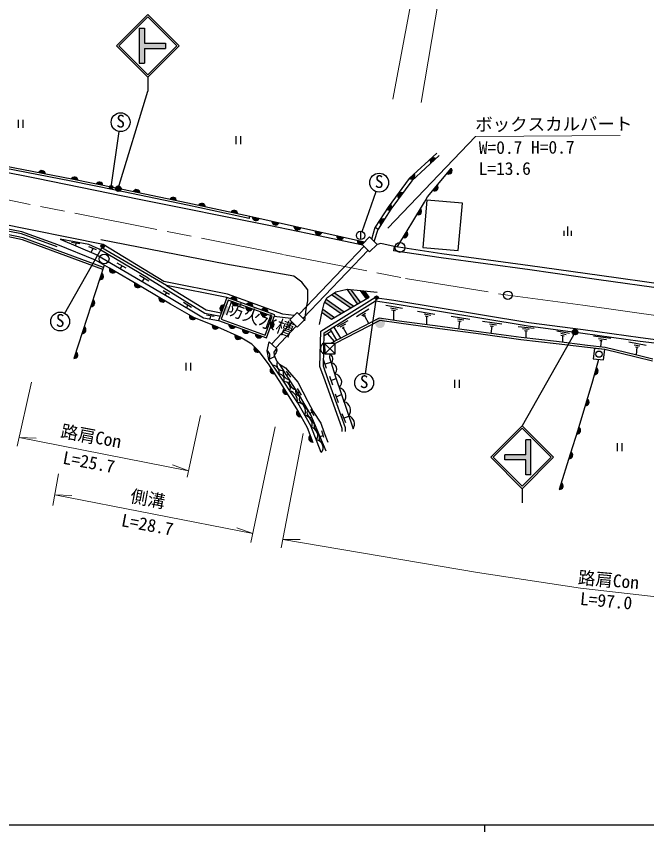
# Model space of a CAD drawing. Units: millimetres, scale not verified. Extents: x 40000 to 680000, y 20000 to 380000.
# Drawn here: x 100960 to 191224, y 204000 to 320729 of the extents above; entities that cross this region are included whole.
import ezdxf
from ezdxf.enums import TextEntityAlignment as Align

# ---------------------------------------------------------------- set-up
doc = ezdxf.new("R2010")
doc.units = ezdxf.units.MM
doc.header["$LTSCALE"] = 1000
doc.linetypes.add('CHAIN', pattern=[18.5, 12, -1.5, 3.5, -1.5])
for name, color, linetype, lineweight in [('M-BGD', 7, 'Continuous', 25), ('M-BGD-EXST', 7, 'Continuous', 25), ('M-BMK', 2, 'CHAIN', 13), ('M-BMK-SRVR', 3, 'Continuous', 25), ('M-STR-HTXT', 7, 'Continuous', 13), ('M-STR-STRC', 7, 'Continuous', 25), ('M-TTL-BAND', 7, 'Continuous', 25)]:
    doc.layers.add(name, color=color, linetype=linetype, lineweight=lineweight)
doc.layers.add('M-BMK-HTXT', color=7, linetype='Continuous')
doc.styles.add('ＭＳ ゴシック', font='')
doc.styles.get('ＭＳ ゴシック').set_extended_font_data('MS Gothic')

msp = doc.modelspace()

# ---------------------------------------------------------------- hatches: boundary and pattern name
at = {"layer": 'M-BGD'}
for points in [[(160311, 299687), (161040, 300359, 0.82183)], [(163254, 298969), (162621, 298206, 0.82183)], [(104146, 298325), (105118, 298135, 0.82183)], [(108833, 297410), (109804, 297216, 0.82183)], [(157961, 298201), (157233, 297530, 0.82183)], [(112373, 296701), (113344, 296506, 0.82183)], [(161250, 296557), (160617, 295794, 0.82183)], [(117693, 295610), (118662, 295406, 0.82183)], [(155727, 294639), (156314, 295437, 0.82183)], [(122923, 294509), (123893, 294305, 0.82183)], [(127065, 293634), (128034, 293428, 0.82183)], [(154542, 293870), (153973, 293058, 0.82183)], [(158837, 293193), (158329, 292342, 0.82183)], [(131685, 292650), (132654, 292444, 0.82183)], [(135742, 291772), (134775, 291988, 0.82183)], [(138531, 291147), (137564, 291364, 0.82183)], [(141684, 290442), (140717, 290658, 0.82183)], [(153142, 290855), (153681, 291687, 0.82183)], [(144713, 289764), (143746, 289980, 0.82183)], [(156852, 289904), (156332, 289060, 0.82183)], [(147815, 289069), (146848, 289286, 0.82183)], [(150738, 288415), (149771, 288632, 0.82183)], [(113188, 283961), (112881, 283019, 0.82183)], [(115176, 284153), (114321, 284654, 0.82183)], [(118757, 282054), (117902, 282555, 0.82183)], [(122271, 279992), (121416, 280494, 0.82183)], [(131631, 280287), (132562, 279948, 0.82183)], [(111941, 280141), (111633, 279199, 0.82183)], [(130489, 279368, 1), (131078, 278098, 1)], [(130364, 278457), (130703, 279388, 0.82183)], [(132759, 279558), (131828, 279896, 0.82183)], [(134736, 278839), (133805, 279177, 0.82183)], [(133903, 279461), (134834, 279122, 0.82183)], [(126635, 277478), (125776, 277971, 0.82183)], [(136870, 278062), (135939, 278401, 0.82183)], [(136041, 278683), (136972, 278344, 0.82183)], [(137617, 277040), (137278, 276109, 0.82183)], [(152747, 277420, 1), (153336, 276150, 1)], [(110678, 276272), (110370, 275330, 0.82183)], [(129914, 276186), (129000, 276570, 0.82183)], [(132342, 276304), (131411, 276643, 0.82183)], [(134265, 275605), (133334, 275943, 0.82183)], [(133155, 274672), (132265, 275108, 0.82183)], [(136134, 274925), (135203, 275264, 0.82183)], [(135768, 272731), (135066, 273430, 0.82183)], [(109513, 272702), (109205, 271760, 0.82183)], [(137970, 269582), (137439, 270419, 0.82183)], [(183979, 270388), (183728, 269430, 0.82183)], [(139797, 266656), (139278, 267500, 0.82183)], [(182713, 265931), (182428, 264982, 0.82183)], [(141740, 263423), (141254, 264287, 0.82183)], [(181502, 261889), (181207, 260943, 0.82183)], [(143424, 259816), (143066, 260740, 0.82183)], [(180379, 258361), (180083, 257416, 0.82183)], [(179004, 253948), (178710, 253001, 0.82183)]]:
    msp.add_hatch(color=256, dxfattribs=at).paths.add_polyline_path(points)
at = {"layer": 'M-BGD-EXST'}
for points in [[(114749, 296115, 0.41421), (114698, 296465, 0.41421), (114348, 296413, 1)], [(113527, 287661, 0.41421), (113475, 288011, 0.41421), (113126, 287959, 1)], [(152745, 280312, 0.41421), (152694, 280662, 0.41421), (152344, 280610, 1)]]:
    msp.add_hatch(color=256, dxfattribs=at).paths.add_polyline_path(points)
at = {"layer": 'M-STR-STRC'}
for points in [[(118552, 319007), (119302, 319007), (119302, 316882), (122302, 316882), (122302, 316132), (119302, 316132), (119302, 314007), (118552, 314007)], [(115227, 296273, 0.41421), (115348, 295721, 0.41421), (115901, 295842, 1)], [(148929, 281589), (148332, 281647), (149837, 279565), (150227, 279794)], [(151092, 280303), (151482, 280533), (150854, 281402), (150256, 281460)], [(147466, 278186), (147895, 278435), (145316, 280233), (145124, 279818)], [(146519, 281162), (146115, 280895), (148849, 278988), (149279, 279238)], [(146082, 277383), (146512, 277632), (144842, 278795), (144813, 278667), (144737, 278320)], [(180633, 275738, 0.41421), (180754, 275186, 0.41421), (181307, 275307, 1)], [(170899, 257973), (173899, 257973), (173899, 260098), (174649, 260098), (174649, 255098), (173899, 255098), (173899, 257223), (170899, 257223)]]:
    msp.add_hatch(color=256, dxfattribs=at).paths.add_polyline_path(points)

# ---------------------------------------------------------------- linework, layer by layer
at = {"layer": 'M-BGD'}
for p, q in [((101248, 305902), (101248, 304784)), ((101915, 305902), (101915, 304784)), ((132395, 303551), (132395, 302433)), ((133062, 303551), (133062, 302433)), ((161166, 301155), (157233, 297530)), ((161505, 300787), (157607, 297195)), ((103835, 297525), (94502, 299336)), ((108837, 297104), (99198, 298985)), ((108895, 297398), (99258, 299279)), ((159858, 294881), (163238, 298950)), ((118529, 294498), (103835, 297525)), ((115175, 295833), (108837, 297104)), ((115235, 296127), (108895, 297398)), ((157233, 297530), (154190, 293393)), ((157607, 297195), (154602, 293109)), ((125449, 293671), (115175, 295833)), ((125511, 293965), (115235, 296127)), ((137104, 290770), (118529, 294498)), ((159746, 294420), (159146, 287646)), ((159388, 294119), (159858, 294881)), ((164826, 293969), (159746, 294420)), ((134315, 291784), (125449, 293671)), ((134377, 292077), (125511, 293965)), ((154190, 293393), (152340, 290536)), ((154602, 293109), (152759, 290265)), ((157596, 291111), (159388, 294119)), ((164226, 287196), (164826, 293969)), ((134315, 291784), (134380, 292076)), ((150814, 288398), (134377, 292077)), ((101692, 289567), (93774, 291109)), ((101771, 289858), (93804, 291409)), ((113405, 288053), (96850, 291379)), ((142651, 289614), (137104, 290770)), ((155492, 287699), (157596, 291111)), ((101841, 288743), (96341, 289875)), ((101924, 289032), (96371, 290175)), ((106808, 287747), (101692, 289567)), ((106908, 288030), (101771, 289858)), ((150593, 287979), (142651, 289614)), ((150252, 289968), (150252, 288768)), ((151855, 288838), (152340, 290536)), ((152224, 288467), (152759, 290265)), ((152340, 290536), (152759, 290265)), ((179401, 289313), (179401, 290010)), ((179934, 289313), (179934, 290641)), ((180467, 289313), (180467, 290010)), ((113353, 284466), (101841, 288743)), ((113446, 284752), (101924, 289032)), ((111322, 288067), (107262, 288826)), ((107262, 288826), (112411, 286651)), ((110057, 288144), (108883, 288341)), ((151556, 289137), (150493, 288079)), ((152615, 288075), (151556, 289137)), ((112318, 285837), (106908, 288030)), ((109470, 288243), (109423, 287913)), ((112808, 287395), (111322, 288067)), ((112459, 287283), (111338, 287728)), ((111899, 287506), (111670, 286964)), ((119830, 283228), (112808, 287395)), ((113197, 287597), (113456, 288023)), ((122460, 282196), (113197, 287597)), ((122101, 282777), (113405, 288053)), ((141450, 278078), (150757, 287815)), ((142014, 277511), (151321, 287248)), ((150493, 288079), (151552, 287016)), ((151552, 287016), (152615, 288075)), ((153153, 288189), (152615, 288075)), ((155078, 287761), (153153, 288189)), ((155078, 287761), (154989, 287167)), ((161815, 286153), (154989, 287167)), ((161900, 286747), (155078, 287761)), ((159146, 287646), (164226, 287196)), ((112411, 286651), (122904, 280476)), ((174468, 284436), (161815, 286153)), ((174551, 285030), (161900, 286747)), ((113561, 285103), (109205, 271760)), ((114321, 284654), (112318, 285837)), ((116683, 284660), (115420, 285381)), ((116051, 285020), (115828, 284641)), ((184464, 283614), (174551, 285030)), ((119041, 281887), (114321, 284654)), ((184380, 283020), (174468, 284436)), ((119924, 282823), (118597, 283614)), ((119261, 283219), (118999, 282774)), ((119830, 283228), (127966, 278219)), ((131197, 280971), (122101, 282777)), ((193943, 281675), (184380, 283020)), ((194015, 282271), (184464, 283614)), ((123047, 279537), (119041, 281887)), ((122908, 280918), (121983, 281433)), ((131100, 280480), (122460, 282196)), ((122460, 282196), (128149, 278693)), ((122446, 281175), (122258, 280857)), ((122904, 280476), (127771, 277548)), ((131100, 280480), (129904, 277191)), ((137960, 277985), (131100, 280480)), ((139143, 278088), (131197, 280971)), ((144558, 275674), (152293, 280497)), ((152293, 280497), (154999, 280105)), ((126362, 277634), (123047, 279537)), ((126046, 279026), (124920, 279771)), ((125483, 279399), (125338, 279012)), ((131279, 280096), (130288, 277370)), ((137576, 277806), (131279, 280096)), ((145052, 275393), (152402, 279976)), ((152402, 279976), (154922, 279611)), ((156273, 278909), (153875, 279325)), ((154922, 279611), (174272, 276408)), ((154999, 280105), (174346, 276903)), ((127966, 278219), (130212, 277799)), ((128149, 278693), (130303, 278290)), ((129279, 277767), (128207, 277931)), ((128743, 277849), (128667, 277398)), ((136764, 274696), (137960, 277985)), ((140735, 277893), (139143, 278088)), ((141186, 278343), (140123, 277284)), ((142245, 277280), (141186, 278343)), ((151445, 278812), (149687, 277717)), ((150421, 277908), (150939, 278216)), ((150697, 277793), (150950, 277931)), ((150824, 277862), (151414, 276715)), ((155564, 278778), (154536, 278956)), ((155262, 278577), (154694, 278675)), ((154978, 278626), (154966, 277210)), ((160882, 278039), (158419, 278492)), ((160323, 277888), (159348, 278067)), ((129812, 276242), (126362, 277634)), ((127771, 277548), (129904, 277191)), ((129904, 277191), (136764, 274696)), ((130288, 277370), (136585, 275080)), ((136585, 275080), (137576, 277806)), ((140450, 276956), (137512, 273795)), ((140284, 277445), (137871, 277739)), ((140123, 277284), (141182, 276221)), ((141182, 276221), (142245, 277280)), ((152940, 277501), (145952, 273903)), ((152992, 277191), (146611, 273905)), ((148435, 277137), (146901, 276281)), ((148084, 276657), (147294, 276210)), ((155792, 277092), (152940, 277501)), ((155751, 276795), (152992, 277191)), ((161622, 276011), (155751, 276795)), ((161662, 276309), (155792, 277092)), ((159931, 277706), (159503, 277785)), ((159717, 277745), (159700, 276570)), ((165878, 277342), (163210, 277740)), ((165059, 277211), (164116, 277352)), ((164638, 277021), (164191, 277088)), ((164415, 277054), (164264, 275953)), ((170478, 276661), (167713, 277035)), ((169736, 276509), (168708, 276648)), ((174346, 276903), (182130, 275874)), ((132992, 274772), (129812, 276242)), ((141016, 276389), (138097, 273250)), ((144442, 270579), (144558, 275674)), ((145967, 275553), (145042, 274973)), ((146850, 274366), (145972, 275880)), ((146411, 276241), (147393, 274645)), ((147904, 276230), (147609, 276053)), ((147757, 276142), (148356, 275141)), ((167462, 275213), (161622, 276011)), ((167503, 275510), (161662, 276309)), ((173244, 274730), (167503, 275510)), ((169271, 276320), (168818, 276381)), ((169044, 276350), (168904, 275320)), ((175117, 276045), (172830, 276293)), ((174406, 275870), (173418, 275978)), ((174139, 275648), (173736, 275692)), ((173938, 275670), (173901, 274655)), ((174272, 276408), (182063, 275378)), ((180161, 275306), (178337, 275677)), ((182130, 275874), (190350, 274732)), ((134695, 273800), (132992, 274772)), ((144944, 270659), (145052, 275393)), ((145504, 275263), (146454, 274162)), ((173207, 274432), (167462, 275213)), ((178264, 273854), (173207, 274432)), ((178300, 274152), (173244, 274730)), ((179701, 275144), (178911, 275305)), ((179385, 274953), (178947, 275043)), ((179166, 274998), (179147, 274048)), ((182063, 275378), (190285, 274236)), ((186101, 274587), (183598, 274918)), ((185488, 274416), (184330, 274569)), ((190350, 274732), (198418, 273731)), ((135732, 272767), (134695, 273800)), ((136861, 272860), (137158, 274124)), ((137158, 274124), (138197, 273157)), ((138197, 273157), (137817, 272665)), ((138197, 273157), (138255, 272922)), ((146611, 273905), (145111, 273900)), ((146617, 272405), (145111, 273900)), ((145111, 273900), (145117, 272400)), ((145117, 272400), (146611, 273905)), ((146617, 272405), (146611, 273905)), ((182732, 273306), (178264, 273854)), ((182767, 273604), (178300, 274152)), ((185219, 273019), (182732, 273306)), ((185271, 273315), (182767, 273604)), ((183729, 273191), (183557, 271701)), ((185219, 273019), (183729, 273191)), ((184859, 274247), (184525, 274291)), ((184692, 274269), (184591, 273394)), ((189804, 272226), (185271, 273315)), ((191137, 273605), (188655, 274066)), ((190248, 273516), (189429, 273668)), ((189993, 273309), (189606, 273381)), ((189799, 273345), (189717, 272247)), ((190285, 274236), (198365, 273234)), ((137082, 270983), (135732, 272767)), ((137099, 271612), (136861, 272860)), ((137949, 272260), (137812, 271948)), ((137817, 272665), (137890, 272205)), ((137890, 272205), (138201, 271430)), ((138157, 272617), (137949, 272260)), ((138255, 272922), (138157, 272617)), ((145117, 272400), (146617, 272405)), ((145867, 272403), (145820, 271877)), ((185047, 271529), (185219, 273019)), ((189734, 271934), (185219, 273019)), ((192100, 271667), (189804, 272226)), ((125247, 271128), (125247, 270010)), ((125914, 271128), (125914, 270010)), ((138923, 268079), (137082, 270983)), ((137575, 271826), (137099, 271612)), ((138177, 270070), (137099, 271612)), ((137812, 271948), (137575, 271826)), ((138201, 271430), (138636, 270925)), ((138636, 270925), (139502, 270424)), ((141522, 266432), (138687, 270895)), ((145381, 270317), (144966, 271614)), ((145173, 270965), (146022, 271229)), ((145820, 271877), (146684, 269101)), ((184302, 271615), (183484, 268501)), ((183557, 271701), (185047, 271529)), ((192052, 271370), (189734, 271934)), ((141249, 265380), (138177, 270070)), ((139502, 270424), (141250, 268363)), ((140251, 269075), (139657, 269907)), ((145163, 268524), (144442, 270579)), ((145634, 268691), (144944, 270659)), ((139954, 269491), (139687, 269321)), ((147601, 261701), (145163, 268524)), ((148099, 261795), (145634, 268691)), ((145782, 269223), (146226, 267979)), ((146004, 268601), (146765, 268858)), ((146684, 269101), (149178, 261686)), ((163687, 268675), (163687, 267557)), ((164354, 268675), (164354, 267557)), ((183484, 268501), (181373, 261462)), ((141254, 264287), (138923, 268079)), ((141819, 266505), (141245, 267429)), ((141250, 268363), (142711, 265597)), ((141532, 266967), (141283, 266809)), ((143117, 263664), (141522, 266432)), ((146622, 266702), (147066, 265449)), ((146780, 266257), (147523, 266605)), ((143156, 262079), (141249, 265380)), ((142711, 265597), (143487, 264139)), ((142655, 261797), (141254, 264287)), ((143347, 264036), (143013, 263844)), ((143617, 263513), (143147, 264423)), ((143487, 264139), (144573, 262507)), ((147579, 263845), (148074, 262576)), ((145313, 258487), (143117, 263664)), ((147826, 263211), (148580, 263464)), ((143476, 259682), (142655, 261797)), ((144628, 258268), (143156, 262079)), ((144573, 262507), (145042, 261114)), ((147613, 261274), (147601, 261701)), ((148113, 261288), (148099, 261795)), ((144905, 260721), (144448, 260527)), ((144986, 260437), (144712, 261403)), ((145042, 261114), (145548, 259742)), ((181373, 261462), (180273, 258028)), ((187019, 259610), (187019, 258492)), ((187686, 259610), (187686, 258492)), ((180273, 258028), (178710, 253001))]:
    msp.add_line(p, q, dxfattribs=at)
for centre, radius in [((150252, 289368), 600), ((155901, 287638), 700), ((113536, 285989), 700), ((184388, 272360), 450)]:
    msp.add_circle(centre, radius, dxfattribs=at)
for centre, radius, start, end in [((160742, 299951), 505, 53.83326, 211.49145), ((162862, 298650), 505, 241.45414, 39.11233), ((104613, 298134), 505, 0.12935, 157.78754), ((109299, 297217), 505, 359.88993, 157.54812), ((157531, 297938), 505, 233.83326, 31.49145), ((112839, 296507), 505, 359.83207, 157.49026), ((160858, 296238), 505, 241.45414, 39.11233), ((118157, 295412), 505, 359.28896, 156.94715), ((156099, 294980), 505, 64.83757, 222.49576), ((123388, 294311), 505, 359.28896, 156.94715), ((127529, 293435), 505, 359.1531, 156.81129), ((154178, 293520), 505, 246.13413, 43.79233), ((158499, 292818), 505, 250.37676, 48.03495), ((132149, 292451), 505, 359.1531, 156.81129), ((135280, 291975), 505, 178.55433, 336.21253), ((138069, 291351), 505, 178.55433, 336.21253), ((141222, 290645), 505, 178.55433, 336.21253), ((153493, 291218), 505, 68.236, 225.89419), ((144251, 289967), 505, 178.55433, 336.21253), ((156508, 289534), 505, 249.52133, 47.17953), ((147352, 289273), 505, 178.55433, 336.21253), ((150276, 288619), 505, 178.55433, 336.21253), ((112941, 283520), 505, 263.09155, 60.74974), ((114798, 284488), 505, 160.79316, 318.45135), ((118379, 282389), 505, 160.79316, 318.45135), ((121893, 280327), 505, 160.76638, 318.42457), ((132063, 280026), 505, 351.18543, 148.84362), ((111694, 279700), 505, 263.09155, 60.74974), ((130625, 278889), 505, 81.18543, 238.84362), ((132327, 279819), 505, 171.18543, 328.84362), ((134304, 279100), 505, 171.18543, 328.84362), ((134335, 279200), 505, 351.18543, 148.84362), ((126254, 277809), 505, 161.32301, 318.9812), ((136438, 278324), 505, 171.18543, 328.84362), ((136473, 278422), 505, 351.18543, 148.84362), ((137355, 276608), 505, 261.18543, 58.84362), ((110431, 275831), 505, 263.09155, 60.74974), ((129495, 276468), 505, 168.38928, 326.04747), ((131910, 276565), 505, 171.18543, 328.84362), ((133833, 275866), 505, 171.18543, 328.84362), ((132753, 274978), 505, 165.05999, 322.71818), ((135702, 275186), 505, 171.18543, 328.84362), ((135486, 273150), 505, 146.27834, 303.93653), ((145356, 273190), 855, 113.16572, 244.21806), ((109266, 272262), 505, 263.09155, 60.74974), ((136435, 272132), 844, 321.93054, 59.62943), ((145438, 271666), 852, 317.35409, 59.84038), ((139090, 270844), 834, 151.19216, 280.40353), ((145970, 270197), 896, 310.6749, 83.88307), ((137787, 270053), 505, 133.53916, 291.19735), ((137592, 269778), 1009, 343.2926, 85.07387), ((140044, 269654), 885, 155.27951, 269.57265), ((183759, 269934), 505, 266.45245, 64.11064), ((138627, 268794), 698, 330.77829, 95.6777), ((141272, 268510), 1262, 168.13326, 256.7189), ((146418, 268392), 1133, 313.52097, 83.10922), ((139621, 267129), 505, 132.75126, 290.40946), ((139218, 267467), 986, 337.51917, 88.93682), ((146895, 266350), 1258, 321.12733, 76.0634), ((139793, 265717), 1413, 350.17011, 76.28588), ((141722, 267060), 772, 163.32307, 260.87017), ((142051, 265926), 586, 140.48744, 279.39781), ((141085, 264190), 1290, 334.85386, 85.52949), ((143278, 265367), 1131, 180.96816, 238.91709), ((147574, 264342), 1255, 321.0714, 76.11933), ((182477, 265484), 505, 264.48077, 62.13896), ((141582, 263903), 505, 130.54523, 288.20342), ((143330, 264006), 748, 148.35301, 266.79131), ((141952, 262310), 1365, 340.71997, 77.27417), ((144167, 263094), 894, 169.36902, 236.62108), ((148130, 262373), 1254, 326.77978, 70.41095), ((142966, 260738), 1155, 326.01116, 76.22401), ((144292, 262053), 683, 154.46839, 251.52171), ((181261, 261446), 505, 263.83716, 61.49535), ((143336, 260313), 505, 122.39182, 280.05001), ((144700, 261238), 647, 164.99466, 240.99544), ((144999, 260355), 689, 152.63311, 253.35699), ((143788, 258992), 1109, 319.2675, 82.96768), ((180137, 257918), 505, 263.75089, 61.40909), ((178764, 253504), 505, 263.90384, 61.56203)]:
    msp.add_arc(centre, radius, start, end, dxfattribs=at)
at = {"layer": 'M-BGD-EXST'}
for p, q in [((114549, 296264), (115707, 304240)), ((150487, 289921), (152477, 295663)), ((107867, 278150), (113326, 287810)), ((150948, 269557), (152545, 280461))]:
    msp.add_line(p, q, dxfattribs=at)
for centre, radius in [((115899, 305568), 1350), ((152911, 296915), 1350), ((114549, 296264), 250), ((113326, 287810), 250), ((152545, 280461), 250), ((107235, 277033), 1350), ((150759, 268266), 1350)]:
    msp.add_circle(centre, radius, dxfattribs=at)
at = {"layer": 'M-BMK'}
msp.add_lwpolyline([(73028, 299734), (139350, 286597), (156684, 283217), (171343, 280801), (182067, 279382), (194408, 277635), (205875, 276572), (270926, 270174), (282167, 269494), (304896, 266608), (317864, 266570), (336470, 268203), (371262, 271827), (407712, 275456), (436581, 278304), (452833, 279974), (470740, 281782), (569423, 291823)], dxfattribs=at)
at = {"layer": 'M-BMK-SRVR'}
msp.add_circle((171343, 280801), 600, dxfattribs=at)
at = {"layer": 'M-STR-HTXT'}
for p, q in [((154885, 308868), (158198, 326721)), ((158934, 308394), (161945, 326156)), ((154135, 290392), (166730, 303534)), ((166730, 303534), (187440, 303646)), ((103116, 268352), (101088, 259208)), ((127317, 263558), (125428, 254730)), ((138010, 261957), (134554, 245383)), ((101362, 260443), (103816, 260348)), ((101362, 260443), (125628, 255668)), ((142022, 260982), (138908, 244648)), ((125628, 255668), (123323, 256513)), ((107013, 255228), (106182, 250699)), ((106465, 252241), (108919, 252150)), ((106465, 252241), (134822, 246667)), ((134822, 246667), (132517, 247512)), ((139131, 245817), (167004, 241090)), ((139136, 245845), (141591, 245839)), ((167004, 241090), (181758, 238885)), ((181758, 238885), (199136, 236872))]:
    msp.add_line(p, q, dxfattribs=at)
at = {"layer": 'M-STR-STRC'}
for p, q in [((115303, 316508), (119803, 321008)), ((124303, 316508), (119803, 321008)), ((115656, 316508), (119803, 320654)), ((123950, 316508), (119803, 320654)), ((118552, 319007), (118552, 314007)), ((118552, 319007), (119302, 319007)), ((119302, 319007), (119302, 316882)), ((115303, 316508), (119803, 312007)), ((115656, 316508), (119803, 312361)), ((119302, 316882), (122302, 316882)), ((119803, 312361), (123950, 316508)), ((119803, 312008), (124303, 316508)), ((122302, 316882), (122302, 316132)), ((119302, 316132), (122302, 316132)), ((119302, 316132), (119302, 314007)), ((118552, 314007), (119302, 314007)), ((119803, 312007), (119803, 310007)), ((115564, 296057), (119803, 310007)), ((130938, 285236), (113083, 288748)), ((140710, 283520), (130938, 285236)), ((141866, 282666), (140710, 283520)), ((142725, 281553), (141866, 282666)), ((142682, 279974), (142725, 281553)), ((146722, 281297), (148328, 281647)), ((148328, 281647), (152644, 281228)), ((149837, 279565), (148332, 281647)), ((150227, 279794), (148929, 281589)), ((151092, 280303), (150256, 281460)), ((151482, 280533), (150854, 281402)), ((145029, 279611), (145405, 280425)), ((145316, 280233), (147895, 278435)), ((145405, 280425), (146722, 281297)), ((146115, 280895), (148849, 278988)), ((146519, 281162), (149279, 279238)), ((149439, 279331), (151482, 280533)), ((142455, 278790), (142682, 279974)), ((144813, 278667), (145029, 279611)), ((145124, 279818), (147466, 278186)), ((146082, 277383), (149439, 279331)), ((142294, 277146), (142455, 278790)), ((144358, 276590), (144813, 278667)), ((144737, 278320), (146082, 277383)), ((144842, 278795), (146512, 277632)), ((180970, 275523), (173400, 262098)), ((168900, 257598), (173400, 262098)), ((169253, 257598), (173400, 261745)), ((177900, 257598), (173400, 262098)), ((177546, 257598), (173400, 261745)), ((174649, 260098), (173899, 260098)), ((173899, 257973), (173899, 260098)), ((174649, 255098), (174649, 260098)), ((170899, 257223), (170899, 257973)), ((173899, 257973), (170899, 257973)), ((168900, 257598), (173400, 253098)), ((169253, 257598), (173400, 253451)), ((173899, 257223), (170899, 257223)), ((173400, 253451), (177546, 257598)), ((173400, 253098), (177900, 257598)), ((173899, 255098), (173899, 257223)), ((174649, 255098), (173899, 255098)), ((173400, 253098), (173400, 251098))]:
    msp.add_line(p, q, dxfattribs=at)
for centre in [(115564, 296057), (180970, 275523)]:
    msp.add_circle(centre, 400, dxfattribs=at)
at = {"layer": 'M-TTL-BAND'}
for p, q in [((40000, 205000), (579000, 205000)), ((168000, 205000), (168000, 204000))]:
    msp.add_line(p, q, dxfattribs=at)

# ---------------------------------------------------------------- texts
at = {"layer": 'M-BGD-EXST', "style": 'ＭＳ ゴシック'}
for p in [(115244, 304276), (152256, 295622), (106580, 275740), (150104, 266973)]:
    msp.add_text('S', height=1833, rotation=358.508, dxfattribs=at).set_placement(p, align=Align.BOTTOM_LEFT)
at = {"layer": 'M-BMK-HTXT', "style": 'ＭＳ ゴシック'}
msp.add_text('防火水槽', height=1833, rotation=340, dxfattribs=at).set_placement((130669, 277722), align=Align.BOTTOM_LEFT)
at = {"layer": 'M-STR-HTXT', "style": 'ＭＳ ゴシック'}
for s, rotation, p in [('ボックスカルバート', 0.311, (166682, 303773)), ('W=0.7 H=0.7', 0.311, (167192, 300462)), ('L=13.6', 0.311, (167163, 297443)), ('路肩Con', 349.428, (107108, 259967)), ('L=25.7', 349.428, (107407, 256153)), ('側溝', 349.428, (117066, 250668)), ('L=28.7', 349.428, (115790, 247205)), ('路肩Con', 354.87, (181276, 238957)), ('L=97.0', 354.87, (181568, 235924))]:
    msp.add_text(s, height=1833, rotation=rotation, dxfattribs=at).set_placement(p, align=Align.BOTTOM_LEFT)

doc.saveas('drawing.dxf')
